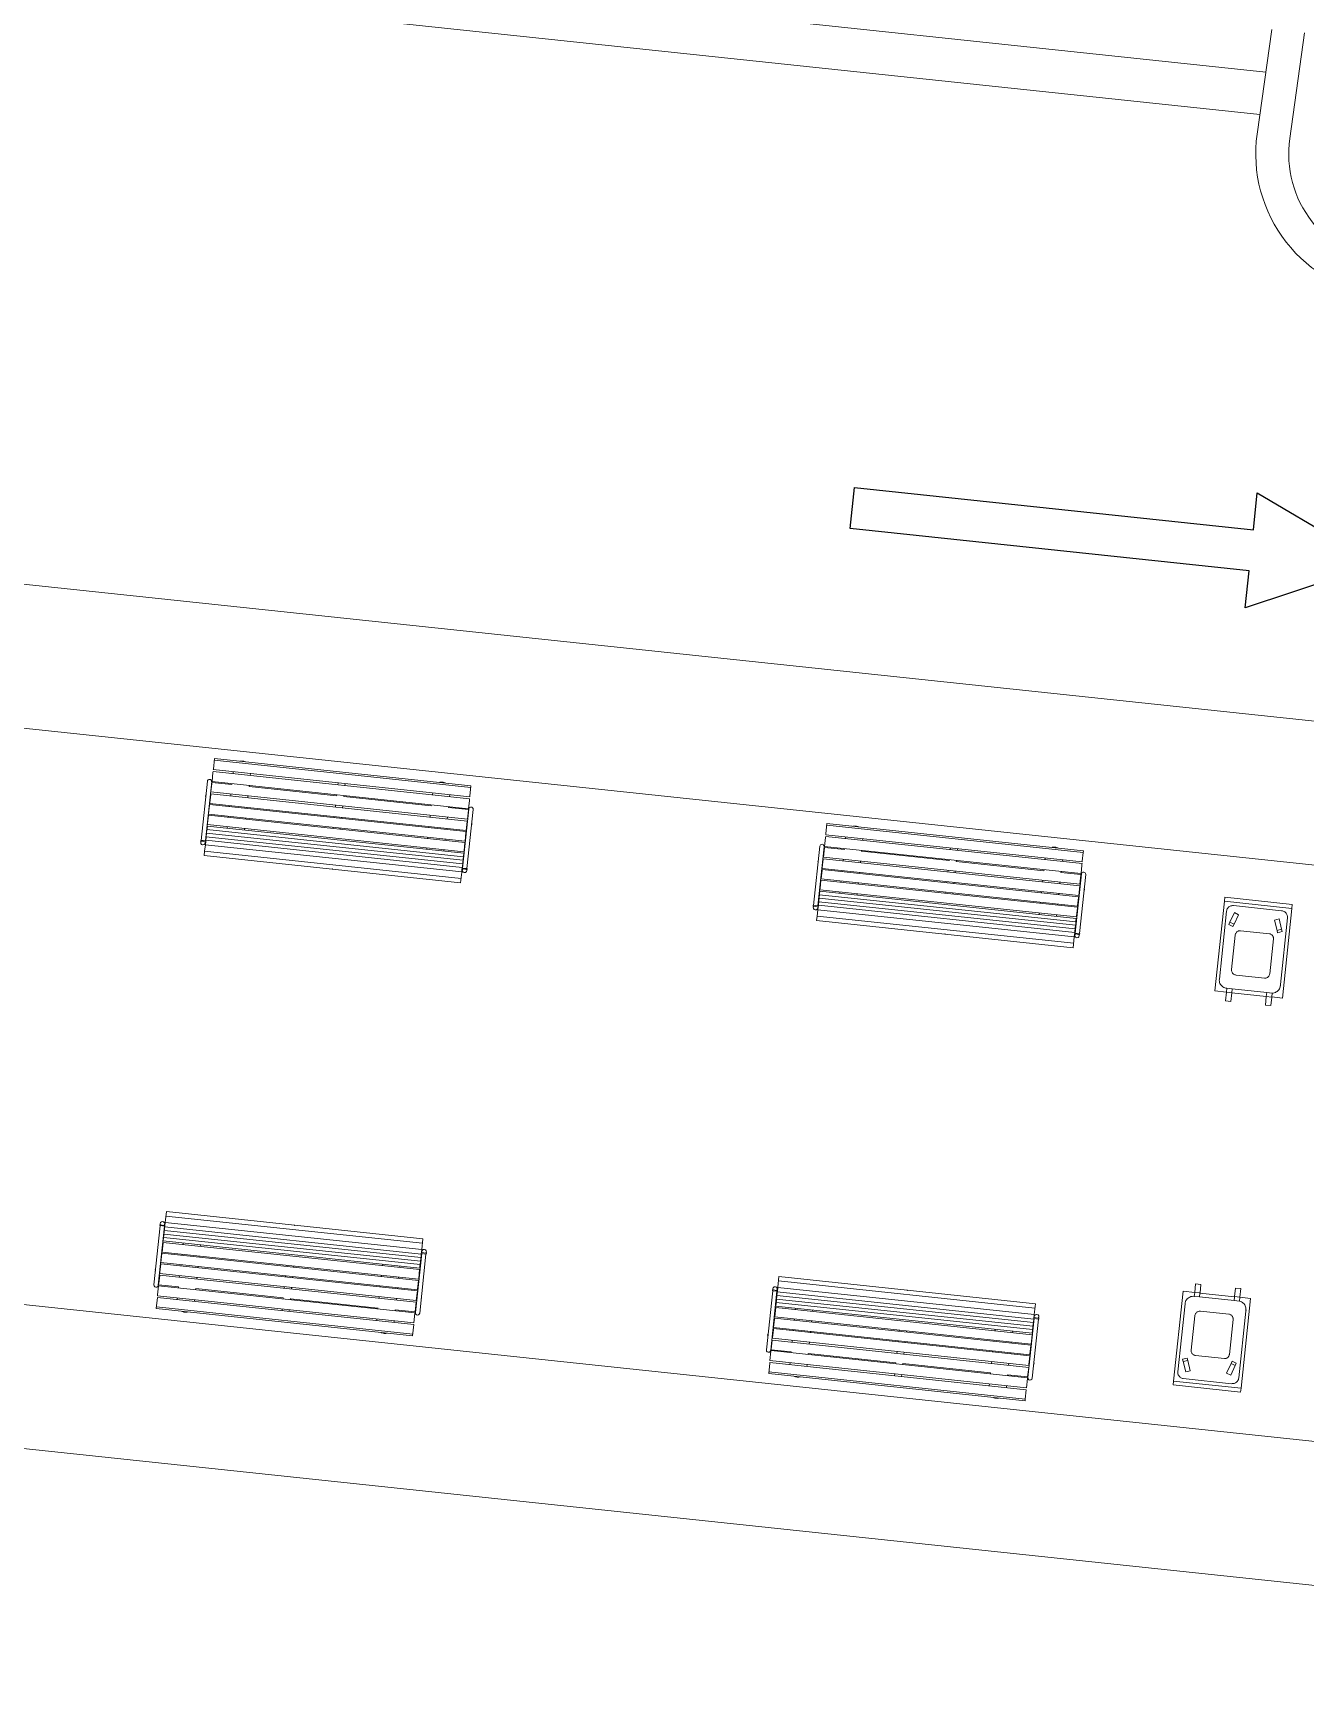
# Model space of a CAD drawing. Header units: metres. Extents: x 750 to 3116, y -341 to 1465.
# Drawn here: x 1615.86 to 1624.74, y 438.96 to 450.43 of the extents above; entities that cross this region are included whole.
import ezdxf

# ---------------------------------------------------------------- set-up
doc = ezdxf.new("R2010")
doc.units = ezdxf.units.M
for name, color, linetype, lineweight in [('Cycle road', 254, 'Continuous', 20), ('Footpath', 32, 'Continuous', 18), ('Levels', 252, 'Continuous', 5), ('street fur', 33, 'Continuous', 15)]:
    doc.layers.add(name, color=color, linetype=linetype, lineweight=lineweight)

# ---------------------------------------------------------------- blocks, each defined once
blk = doc.blocks.new('Dustbin')
at = {"layer": 'street fur'}
for p, q in [((29865500, 12208874), (29865538, 12208874)), ((29865780, 12208874), (29865817, 12208874)), ((29865780, 12208846), (29865817, 12208846)), ((29865817, 12208846), (29865817, 12208873)), ((29865482, 12208396), (29865512, 12208407)), ((29865815, 12208396), (29865846, 12208385)), ((29865425, 12208243), (29865899, 12208243))]:
    blk.add_line(p, q, dxfattribs=at)
for points in [[(29865500, 12208873), (29865500, 12208874), (29865500, 12208934), (29865538, 12208934), (29865538, 12208874), (29865538, 12208873), (29865780, 12208873), (29865780, 12208874), (29865780, 12208934), (29865817, 12208934), (29865817, 12208874), (29865817, 12208873), (29865899, 12208873), (29865899, 12208243), (29865899, 12208216), (29865425, 12208216), (29865425, 12208243), (29865425, 12208873), (29865500, 12208873), (29865500, 12208846), (29865538, 12208846)], [(29865817, 12208846), (29865825, 12208846), (29865833, 12208844), (29865840, 12208842), (29865847, 12208838), (29865853, 12208834), (29865859, 12208829), (29865864, 12208823), (29865869, 12208817), (29865872, 12208810), (29865874, 12208803), (29865876, 12208795), (29865876, 12208787), (29865876, 12208311), (29865876, 12208305), (29865875, 12208299), (29865873, 12208294), (29865871, 12208289), (29865867, 12208284), (29865864, 12208280), (29865859, 12208276), (29865855, 12208273), (29865850, 12208270), (29865844, 12208269), (29865839, 12208268), (29865833, 12208267), (29865495, 12208267), (29865489, 12208268), (29865483, 12208269), (29865477, 12208271), (29865472, 12208273), (29865467, 12208277), (29865462, 12208281), (29865458, 12208285), (29865455, 12208290), (29865452, 12208295), (29865450, 12208301), (29865449, 12208307), (29865449, 12208313), (29865449, 12208781), (29865449, 12208796), (29865449, 12208796), (29865448, 12208788), (29865449, 12208781)], [(29865449, 12208796), (29865450, 12208804), (29865453, 12208811), (29865456, 12208818), (29865461, 12208824), (29865466, 12208830), (29865472, 12208835), (29865478, 12208839), (29865485, 12208843), (29865493, 12208845), (29865500, 12208846)]]:
    blk.add_lwpolyline(points, dxfattribs=at)
for points in [[(29865538, 12208846), (29865538, 12208873), (29865780, 12208873), (29865780, 12208846)], [(29865769, 12208437), (29865765, 12208437), (29865562, 12208437), (29865558, 12208437), (29865554, 12208438), (29865550, 12208439), (29865546, 12208441), (29865543, 12208443), (29865540, 12208446), (29865537, 12208449), (29865535, 12208453), (29865533, 12208456), (29865531, 12208460), (29865531, 12208465), (29865530, 12208469), (29865530, 12208713), (29865531, 12208718), (29865531, 12208722), (29865533, 12208726), (29865535, 12208730), (29865537, 12208734), (29865540, 12208737), (29865543, 12208740), (29865547, 12208743), (29865551, 12208745), (29865555, 12208746), (29865560, 12208747), (29865564, 12208747), (29865763, 12208747), (29865768, 12208747), (29865773, 12208746), (29865777, 12208744), (29865781, 12208742), (29865785, 12208740), (29865789, 12208737), (29865792, 12208733), (29865794, 12208729), (29865796, 12208725), (29865798, 12208721), (29865799, 12208716), (29865799, 12208711), (29865799, 12208471), (29865799, 12208467), (29865798, 12208462), (29865797, 12208458), (29865795, 12208454), (29865792, 12208450), (29865789, 12208447), (29865786, 12208444), (29865782, 12208441), (29865778, 12208439), (29865774, 12208438)], [(29865507, 12208423), (29865476, 12208412), (29865482, 12208396), (29865506, 12208326), (29865537, 12208337), (29865512, 12208407)], [(29865852, 12208401), (29865821, 12208412), (29865815, 12208396), (29865790, 12208327), (29865820, 12208315), (29865846, 12208385)]]:
    blk.add_lwpolyline(points, close=True, dxfattribs=at)
blk = doc.blocks.new('arrow')
for p, q in [((0, 3687), (-403, 2800)), ((403, 2800), (0, 3687)), ((-403, 2800), (-143, 2800)), ((-143, 2800), (-143, 0)), ((143, 0), (143, 2800)), ((143, 2800), (403, 2800)), ((-143, 0), (143, 0))]:
    blk.add_line(p, q)
at = {"linetype": 'Continuous', "lineweight": 9}
for p in [(-5, 3699), (5, 3699)]:
    blk.add_line(p, (0, 3687), dxfattribs=at)

msp = doc.modelspace()

# ---------------------------------------------------------------- linework, layer by layer
at = {"layer": 'Cycle road', "linetype": 'Continuous', "lineweight": 20, "ltscale": 100}
for p, q in [((1624.506, 450.457), (1624.404, 449.726)), ((1624.735, 450.432), (1624.632, 449.695))]:
    msp.add_line(p, q, dxfattribs=at)
at = {"layer": 'Cycle road', "lineweight": 18}
for p, q in [((1604.81, 447.75), (1631.457, 444.922)), ((1604.177, 441.783), (1630.824, 438.956))]:
    msp.add_line(p, q, dxfattribs=at)
at = {"layer": 'Cycle road', "lineweight": 20, "ltscale": 100}
for radius in [1, 0.77]:
    msp.add_arc((1625.394, 449.588), radius, 172.0493, 263.9431, dxfattribs=at)
at = {"layer": 'Footpath'}
for p, q in [((1603.71, 446.861), (1632.346, 443.822)), ((1603.288, 442.883), (1631.924, 439.845))]:
    msp.add_line(p, q, dxfattribs=at)
at = {"layer": 'Levels'}
for p, q in [((1615.928, 451.065), (1624.464, 450.159)), ((1615.886, 450.768), (1624.423, 449.862))]:
    msp.add_line(p, q, dxfattribs=at)
at = {"layer": 'street fur'}
for p, q in [((1617.117, 445.29), (1617.118, 445.294)), ((1617.118, 445.294), (1617.126, 445.368)), ((1618.914, 445.166), (1617.124, 445.356)), ((1618.916, 445.178), (1617.126, 445.368)), ((1617.076, 445.209), (1617.032, 444.796)), ((1617.062, 444.793), (1617.106, 445.206)), ((1617.101, 445.134), (1617.107, 445.192)), ((1617.107, 445.192), (1617.108, 445.198)), ((1617.108, 445.201), (1617.108, 445.198)), ((1617.247, 445.186), (1617.108, 445.201)), ((1617.109, 445.207), (1617.115, 445.27)), ((1617.109, 445.207), (1618.899, 445.017)), ((1617.116, 445.277), (1617.115, 445.27)), ((1618.906, 445.087), (1617.116, 445.277)), ((1617.117, 445.29), (1618.907, 445.1)), ((1617.248, 445.193), (1617.247, 445.186)), ((1617.257, 445.275), (1617.255, 445.262)), ((1617.367, 445.173), (1617.367, 445.18)), ((1617.375, 445.25), (1617.376, 445.262)), ((1617.988, 445.197), (1617.986, 445.185)), ((1618.036, 445.18), (1618.037, 445.192)), ((1618.916, 445.178), (1618.908, 445.104)), ((1617.093, 445.059), (1617.099, 445.113)), ((1617.096, 445.084), (1617.093, 445.084)), ((1617.096, 445.119), (1617.099, 445.118)), ((1617.1, 445.121), (1617.099, 445.119)), ((1617.099, 445.113), (1617.099, 445.119)), ((1618.89, 444.931), (1617.1, 445.121)), ((1617.101, 445.134), (1618.891, 444.944)), ((1617.24, 445.119), (1617.239, 445.107)), ((1617.358, 445.094), (1617.359, 445.106)), ((1617.978, 445.108), (1617.367, 445.173)), ((1617.979, 445.115), (1617.978, 445.108)), ((1618.028, 445.103), (1618.029, 445.11)), ((1618.639, 445.038), (1618.028, 445.103)), ((1618.649, 445.127), (1618.648, 445.115)), ((1618.767, 445.102), (1618.768, 445.114)), ((1618.905, 445.074), (1618.899, 445.017)), ((1618.906, 445.087), (1618.905, 445.08)), ((1618.905, 445.08), (1618.905, 445.074)), ((1618.908, 445.104), (1618.907, 445.1)), ((1617.078, 444.914), (1617.084, 444.972)), ((1618.874, 444.782), (1617.084, 444.972)), ((1617.085, 444.982), (1617.091, 445.042)), ((1617.085, 444.982), (1617.085, 444.98)), ((1618.875, 444.79), (1617.085, 444.98)), ((1617.091, 445.042), (1617.092, 445.047)), ((1618.882, 444.857), (1617.092, 445.047)), ((1617.093, 445.054), (1617.093, 445.059)), ((1617.093, 445.054), (1618.882, 444.864)), ((1617.224, 444.965), (1617.223, 444.958)), ((1617.232, 445.04), (1617.231, 445.032)), ((1617.342, 444.945), (1617.343, 444.953)), ((1617.35, 445.019), (1617.351, 445.027)), ((1617.963, 444.962), (1617.962, 444.954)), ((1617.971, 445.041), (1617.97, 445.029)), ((1618.012, 444.949), (1618.012, 444.957)), ((1618.019, 445.024), (1618.021, 445.036)), ((1618.632, 444.971), (1618.631, 444.959)), ((1618.64, 445.045), (1618.639, 445.038)), ((1618.75, 444.946), (1618.752, 444.958)), ((1618.759, 445.025), (1618.759, 445.032)), ((1618.898, 445.011), (1618.759, 445.025)), ((1618.902, 445.015), (1618.858, 444.603)), ((1618.888, 444.6), (1618.931, 445.012)), ((1618.898, 445.008), (1618.891, 444.944)), ((1618.898, 445.011), (1618.898, 445.008)), ((1617.071, 444.847), (1617.062, 444.766)), ((1617.071, 444.854), (1617.074, 444.878)), ((1617.071, 444.847), (1617.071, 444.854)), ((1618.86, 444.657), (1617.071, 444.847)), ((1618.863, 444.681), (1617.073, 444.871)), ((1617.074, 444.878), (1617.076, 444.896)), ((1618.866, 444.706), (1617.076, 444.896)), ((1617.077, 444.908), (1617.078, 444.914)), ((1617.077, 444.908), (1617.077, 444.906)), ((1618.867, 444.716), (1617.077, 444.906)), ((1617.215, 444.881), (1617.216, 444.891)), ((1617.335, 444.878), (1617.334, 444.868)), ((1617.955, 444.888), (1617.954, 444.88)), ((1618.004, 444.875), (1618.004, 444.883)), ((1618.624, 444.892), (1618.623, 444.884)), ((1618.742, 444.872), (1618.743, 444.879)), ((1618.881, 444.852), (1618.875, 444.79)), ((1618.882, 444.857), (1618.881, 444.852)), ((1618.889, 444.929), (1618.882, 444.864)), ((1618.889, 444.894), (1618.886, 444.894)), ((1618.89, 444.931), (1618.889, 444.929)), ((1618.889, 444.929), (1618.892, 444.928)), ((1621.393, 444.841), (1621.401, 444.914)), ((1621.393, 444.836), (1621.393, 444.841)), ((1621.393, 444.836), (1623.183, 444.646)), ((1623.19, 444.712), (1621.4, 444.902)), ((1623.191, 444.724), (1621.401, 444.914)), ((1617.029, 444.79), (1617.03, 444.796)), ((1617.029, 444.79), (1617.046, 444.789)), ((1617.047, 444.795), (1617.03, 444.796)), ((1617.045, 444.765), (1617.043, 444.765)), ((1617.046, 444.789), (1617.064, 444.787)), ((1617.047, 444.795), (1617.065, 444.793)), ((1617.054, 444.691), (1617.057, 444.721)), ((1617.057, 444.721), (1617.062, 444.765)), ((1617.057, 444.721), (1618.847, 444.531)), ((1618.852, 444.576), (1617.062, 444.766)), ((1617.062, 444.765), (1617.062, 444.766)), ((1618.855, 444.607), (1617.065, 444.797)), ((1618.858, 444.632), (1617.068, 444.822)), ((1618.607, 444.733), (1618.608, 444.743)), ((1618.616, 444.818), (1618.615, 444.81)), ((1618.727, 444.731), (1618.726, 444.72)), ((1618.735, 444.797), (1618.735, 444.805)), ((1618.868, 444.724), (1618.867, 444.718)), ((1618.867, 444.718), (1618.867, 444.716)), ((1618.868, 444.724), (1618.874, 444.782)), ((1621.351, 444.755), (1621.307, 444.342)), ((1621.337, 444.339), (1621.381, 444.752)), ((1621.376, 444.68), (1621.383, 444.744)), ((1621.383, 444.747), (1621.383, 444.744)), ((1621.523, 444.732), (1621.383, 444.747)), ((1621.384, 444.754), (1621.391, 444.817)), ((1621.384, 444.754), (1623.174, 444.564)), ((1621.392, 444.824), (1621.391, 444.817)), ((1623.182, 444.634), (1621.392, 444.824)), ((1621.523, 444.739), (1621.523, 444.732)), ((1621.532, 444.821), (1621.531, 444.809)), ((1621.642, 444.719), (1621.643, 444.726)), ((1622.254, 444.655), (1621.642, 444.72)), ((1621.65, 444.796), (1621.651, 444.809)), ((1622.263, 444.744), (1622.262, 444.731)), ((1622.311, 444.726), (1622.313, 444.738)), ((1623.191, 444.724), (1623.19, 444.712)), ((1617.054, 444.691), (1618.844, 444.501)), ((1618.853, 444.59), (1618.855, 444.607)), ((1618.856, 444.614), (1618.855, 444.607)), ((1618.873, 444.601), (1618.855, 444.603)), ((1618.856, 444.614), (1618.861, 444.664)), ((1618.861, 444.664), (1618.864, 444.688)), ((1618.864, 444.688), (1618.866, 444.706)), ((1621.368, 444.605), (1621.375, 444.665)), ((1621.371, 444.63), (1621.368, 444.63)), ((1621.368, 444.601), (1621.368, 444.605)), ((1621.372, 444.665), (1621.375, 444.665)), ((1621.375, 444.668), (1621.375, 444.665)), ((1623.165, 444.478), (1621.375, 444.668)), ((1621.376, 444.68), (1623.166, 444.49)), ((1621.516, 444.665), (1621.514, 444.653)), ((1621.634, 444.64), (1621.635, 444.653)), ((1622.254, 444.661), (1622.254, 444.654)), ((1622.303, 444.649), (1622.304, 444.656)), ((1622.915, 444.584), (1622.303, 444.649)), ((1622.924, 444.673), (1622.923, 444.661)), ((1623.042, 444.648), (1623.044, 444.661)), ((1623.175, 444.567), (1623.18, 444.62)), ((1623.181, 444.627), (1623.18, 444.62)), ((1623.182, 444.634), (1623.181, 444.627)), ((1623.19, 444.712), (1623.183, 444.651)), ((1623.183, 444.651), (1623.183, 444.646)), ((1618.852, 444.575), (1618.844, 444.501)), ((1618.853, 444.59), (1618.852, 444.576)), ((1618.852, 444.576), (1618.852, 444.575)), ((1618.889, 444.593), (1618.854, 444.597)), ((1618.87, 444.571), (1618.869, 444.571)), ((1618.873, 444.601), (1618.89, 444.599)), ((1618.889, 444.593), (1618.89, 444.599)), ((1621.353, 444.46), (1621.359, 444.519)), ((1623.149, 444.329), (1621.359, 444.519)), ((1621.367, 444.588), (1621.36, 444.527)), ((1623.15, 444.337), (1621.36, 444.527)), ((1623.157, 444.403), (1621.367, 444.593)), ((1621.367, 444.588), (1621.367, 444.593)), ((1621.368, 444.601), (1623.158, 444.411)), ((1621.499, 444.512), (1621.498, 444.504)), ((1621.507, 444.586), (1621.506, 444.578)), ((1621.618, 444.491), (1621.619, 444.499)), ((1621.626, 444.566), (1621.627, 444.573)), ((1622.238, 444.508), (1622.237, 444.501)), ((1622.247, 444.588), (1622.245, 444.575)), ((1622.287, 444.495), (1622.288, 444.503)), ((1622.295, 444.57), (1622.296, 444.582)), ((1622.908, 444.517), (1622.906, 444.505)), ((1622.916, 444.591), (1622.915, 444.584)), ((1623.026, 444.493), (1623.027, 444.505)), ((1623.034, 444.572), (1623.035, 444.578)), ((1623.173, 444.557), (1623.034, 444.572)), ((1623.177, 444.562), (1623.133, 444.149)), ((1623.163, 444.146), (1623.207, 444.559)), ((1623.173, 444.554), (1623.166, 444.49)), ((1623.173, 444.557), (1623.173, 444.554)), ((1623.175, 444.567), (1623.174, 444.564)), ((1621.343, 444.368), (1621.344, 444.376)), ((1621.344, 444.376), (1621.346, 444.393)), ((1621.346, 444.393), (1621.347, 444.4)), ((1623.136, 444.204), (1621.346, 444.393)), ((1621.347, 444.4), (1621.349, 444.417)), ((1621.349, 444.424), (1621.351, 444.442)), ((1621.349, 444.417), (1621.349, 444.424)), ((1623.138, 444.227), (1621.349, 444.417)), ((1623.141, 444.252), (1621.351, 444.442)), ((1621.352, 444.454), (1621.353, 444.46)), ((1621.352, 444.454), (1621.352, 444.452)), ((1623.142, 444.262), (1621.352, 444.452)), ((1621.49, 444.427), (1621.491, 444.437)), ((1621.611, 444.425), (1621.61, 444.414)), ((1622.23, 444.434), (1622.229, 444.426)), ((1622.279, 444.421), (1622.28, 444.429)), ((1622.899, 444.438), (1622.899, 444.431)), ((1623.018, 444.418), (1623.019, 444.426)), ((1623.157, 444.398), (1623.15, 444.339)), ((1623.157, 444.403), (1623.157, 444.398)), ((1623.165, 444.478), (1623.158, 444.411)), ((1623.164, 444.44), (1623.161, 444.44)), ((1623.165, 444.475), (1623.168, 444.475)), ((1621.322, 444.341), (1621.305, 444.343)), ((1621.305, 444.337), (1621.305, 444.343)), ((1621.305, 444.337), (1621.322, 444.335)), ((1621.32, 444.311), (1621.318, 444.311)), ((1621.322, 444.341), (1621.34, 444.339)), ((1621.322, 444.335), (1621.34, 444.333)), ((1621.329, 444.237), (1621.333, 444.268)), ((1621.333, 444.268), (1621.337, 444.312)), ((1621.333, 444.268), (1623.123, 444.078)), ((1621.338, 444.317), (1621.337, 444.312)), ((1623.127, 444.122), (1621.337, 444.312)), ((1621.337, 444.312), (1621.337, 444.312)), ((1621.338, 444.317), (1621.339, 444.326)), ((1621.339, 444.326), (1621.341, 444.343)), ((1621.341, 444.351), (1621.343, 444.368)), ((1621.341, 444.343), (1621.341, 444.351)), ((1623.131, 444.154), (1621.341, 444.343)), ((1623.133, 444.178), (1621.343, 444.368)), ((1622.883, 444.279), (1622.884, 444.29)), ((1622.892, 444.364), (1622.891, 444.356)), ((1623.003, 444.277), (1623.002, 444.267)), ((1623.01, 444.344), (1623.011, 444.351)), ((1623.143, 444.27), (1623.142, 444.264)), ((1623.142, 444.264), (1623.142, 444.262)), ((1623.143, 444.27), (1623.149, 444.324)), ((1623.149, 444.329), (1623.149, 444.324)), ((1623.15, 444.339), (1623.15, 444.337)), ((1621.329, 444.237), (1623.119, 444.047)), ((1623.131, 444.154), (1623.127, 444.122)), ((1623.165, 444.146), (1623.13, 444.149)), ((1623.131, 444.161), (1623.136, 444.204)), ((1623.131, 444.161), (1623.131, 444.154)), ((1623.137, 444.21), (1623.136, 444.204)), ((1623.137, 444.21), (1623.138, 444.227)), ((1623.139, 444.235), (1623.138, 444.227)), ((1623.139, 444.235), (1623.141, 444.252)), ((1623.164, 444.14), (1623.165, 444.146)), ((1623.127, 444.122), (1623.119, 444.047)), ((1623.127, 444.122), (1623.127, 444.122)), ((1623.147, 444.142), (1623.13, 444.143)), ((1623.146, 444.118), (1623.144, 444.118)), ((1623.164, 444.14), (1623.147, 444.142)), ((1616.79, 442.205), (1616.782, 442.13)), ((1616.79, 442.205), (1618.58, 442.015)), ((1616.747, 442.106), (1616.703, 441.694)), ((1616.733, 441.691), (1616.776, 442.103)), ((1616.745, 442.113), (1616.78, 442.109)), ((1616.745, 442.113), (1616.745, 442.107)), ((1616.779, 442.103), (1616.745, 442.107)), ((1616.765, 442.135), (1616.764, 442.135)), ((1616.782, 442.13), (1616.768, 442)), ((1618.569, 441.909), (1616.779, 442.098)), ((1618.572, 441.94), (1616.782, 442.13)), ((1616.782, 442.13), (1616.782, 442.13)), ((1616.787, 442.174), (1618.577, 441.984)), ((1616.767, 441.988), (1616.76, 441.923)), ((1616.767, 441.988), (1616.767, 441.99)), ((1618.557, 441.8), (1616.767, 441.99)), ((1618.558, 441.81), (1616.768, 442)), ((1618.561, 441.835), (1616.771, 442.025)), ((1618.564, 441.859), (1616.774, 442.048)), ((1618.566, 441.884), (1616.776, 442.074)), ((1616.908, 441.985), (1616.907, 441.975)), ((1617.026, 441.962), (1617.027, 441.973)), ((1618.572, 441.94), (1618.58, 442.015)), ((1616.759, 441.913), (1616.752, 441.849)), ((1618.542, 441.659), (1616.752, 441.849)), ((1616.759, 441.913), (1616.759, 441.915)), ((1618.549, 441.725), (1616.759, 441.915)), ((1618.55, 441.733), (1616.76, 441.923)), ((1616.899, 441.901), (1616.899, 441.908)), ((1617.019, 441.896), (1617.018, 441.888)), ((1618.572, 441.912), (1618.528, 441.5)), ((1618.558, 441.496), (1618.602, 441.909)), ((1618.564, 441.859), (1618.561, 441.835)), ((1618.565, 441.876), (1618.564, 441.859)), ((1618.565, 441.876), (1618.568, 441.901)), ((1618.568, 441.901), (1618.569, 441.909)), ((1618.572, 441.94), (1618.569, 441.909)), ((1618.604, 441.909), (1618.569, 441.913)), ((1618.605, 441.915), (1618.57, 441.919)), ((1618.572, 441.94), (1618.572, 441.94)), ((1618.591, 441.941), (1618.589, 441.941)), ((1618.605, 441.915), (1618.604, 441.909)), ((1616.743, 441.762), (1616.737, 441.703)), ((1616.742, 441.778), (1616.745, 441.777)), ((1616.743, 441.762), (1618.533, 441.572)), ((1616.744, 441.774), (1616.745, 441.777)), ((1618.534, 441.584), (1616.744, 441.774)), ((1616.752, 441.841), (1616.745, 441.783)), ((1616.748, 441.812), (1616.745, 441.812)), ((1616.745, 441.783), (1616.745, 441.777)), ((1616.752, 441.841), (1618.542, 441.651)), ((1616.882, 441.747), (1616.884, 441.759)), ((1616.891, 441.826), (1616.892, 441.834)), ((1617.003, 441.747), (1617.002, 441.735)), ((1617.011, 441.821), (1617.01, 441.814)), ((1617.622, 441.749), (1617.622, 441.756)), ((1617.63, 441.823), (1617.63, 441.831)), ((1617.672, 441.751), (1617.671, 441.744)), ((1617.68, 441.826), (1617.679, 441.818)), ((1618.291, 441.753), (1618.292, 441.761)), ((1618.3, 441.838), (1618.299, 441.827)), ((1618.411, 441.748), (1618.41, 441.74)), ((1618.418, 441.815), (1618.419, 441.825)), ((1618.55, 441.733), (1618.551, 441.738)), ((1618.557, 441.8), (1618.551, 441.738)), ((1618.56, 441.827), (1618.558, 441.81)), ((1618.56, 441.827), (1618.561, 441.835)), ((1621.066, 441.751), (1621.058, 441.677)), ((1621.066, 441.751), (1622.856, 441.561)), ((1616.728, 441.618), (1616.729, 441.625)), ((1616.735, 441.688), (1616.729, 441.625)), ((1616.735, 441.688), (1618.525, 441.498)), ((1616.737, 441.703), (1616.736, 441.698)), ((1616.736, 441.695), (1616.736, 441.698)), ((1616.875, 441.68), (1616.736, 441.695)), ((1616.875, 441.673), (1616.875, 441.68)), ((1616.995, 441.668), (1616.994, 441.661)), ((1617.606, 441.603), (1616.995, 441.668)), ((1617.613, 441.67), (1617.615, 441.682)), ((1617.664, 441.677), (1617.663, 441.664)), ((1618.283, 441.679), (1618.284, 441.686)), ((1618.403, 441.674), (1618.402, 441.666)), ((1618.534, 441.584), (1618.542, 441.651)), ((1618.541, 441.621), (1618.538, 441.622)), ((1618.542, 441.659), (1618.543, 441.664)), ((1618.549, 441.723), (1618.543, 441.664)), ((1618.549, 441.723), (1618.549, 441.725)), ((1621.022, 441.653), (1620.978, 441.24)), ((1621.008, 441.237), (1621.052, 441.65)), ((1621.021, 441.659), (1621.02, 441.653)), ((1621.055, 441.649), (1621.02, 441.653)), ((1621.021, 441.659), (1621.055, 441.655)), ((1621.041, 441.681), (1621.039, 441.681)), ((1621.052, 441.62), (1621.051, 441.612)), ((1621.057, 441.671), (1621.052, 441.62)), ((1622.842, 441.43), (1621.052, 441.62)), ((1622.844, 441.455), (1621.054, 441.645)), ((1621.057, 441.671), (1621.058, 441.676)), ((1621.058, 441.677), (1621.058, 441.676)), ((1622.848, 441.486), (1621.058, 441.676)), ((1621.062, 441.721), (1622.852, 441.531)), ((1616.727, 441.606), (1616.718, 441.528)), ((1618.508, 441.338), (1616.718, 441.528)), ((1618.51, 441.35), (1616.72, 441.54)), ((1616.727, 441.606), (1618.517, 441.416)), ((1618.518, 441.428), (1616.728, 441.618)), ((1616.866, 441.591), (1616.867, 441.604)), ((1616.986, 441.591), (1616.985, 441.579)), ((1617.597, 441.514), (1617.598, 441.526)), ((1617.605, 441.596), (1617.606, 441.603)), ((1617.648, 441.521), (1617.646, 441.508)), ((1617.656, 441.598), (1617.655, 441.591)), ((1618.267, 441.532), (1617.656, 441.597)), ((1618.267, 441.526), (1618.267, 441.533)), ((1618.275, 441.599), (1618.276, 441.612)), ((1618.387, 441.52), (1618.386, 441.513)), ((1618.526, 441.505), (1618.387, 441.52)), ((1618.395, 441.599), (1618.394, 441.587)), ((1618.526, 441.508), (1618.533, 441.572)), ((1618.526, 441.505), (1618.526, 441.508)), ((1618.535, 441.587), (1618.538, 441.587)), ((1621.043, 441.536), (1621.036, 441.47)), ((1622.833, 441.346), (1621.043, 441.536)), ((1621.048, 441.588), (1621.044, 441.546)), ((1622.834, 441.356), (1621.044, 441.546)), ((1622.836, 441.381), (1621.046, 441.571)), ((1621.049, 441.595), (1621.048, 441.588)), ((1621.051, 441.612), (1621.049, 441.595)), ((1622.839, 441.405), (1621.049, 441.595)), ((1621.183, 441.532), (1621.182, 441.521)), ((1621.301, 441.509), (1621.302, 441.519)), ((1622.848, 441.487), (1622.856, 441.561)), ((1618.258, 441.443), (1618.259, 441.456)), ((1618.379, 441.443), (1618.377, 441.431)), ((1618.508, 441.338), (1618.517, 441.416)), ((1618.518, 441.428), (1618.525, 441.495)), ((1618.525, 441.495), (1618.525, 441.498)), ((1621.034, 441.454), (1621.028, 441.395)), ((1622.818, 441.205), (1621.028, 441.395)), ((1621.035, 441.46), (1621.034, 441.454)), ((1621.035, 441.46), (1621.035, 441.462)), ((1622.825, 441.272), (1621.035, 441.462)), ((1622.826, 441.28), (1621.036, 441.47)), ((1621.174, 441.447), (1621.175, 441.455)), ((1621.294, 441.442), (1621.293, 441.434)), ((1622.848, 441.459), (1622.804, 441.046)), ((1622.834, 441.043), (1622.878, 441.455)), ((1622.841, 441.422), (1622.834, 441.356)), ((1622.841, 441.422), (1622.842, 441.43)), ((1622.848, 441.486), (1622.842, 441.43)), ((1622.88, 441.461), (1622.845, 441.465)), ((1622.88, 441.455), (1622.845, 441.459)), ((1622.848, 441.486), (1622.848, 441.487)), ((1622.867, 441.487), (1622.865, 441.487)), ((1622.88, 441.461), (1622.88, 441.455)), ((1621.019, 441.308), (1621.012, 441.244)), ((1621.017, 441.324), (1621.02, 441.324)), ((1621.019, 441.308), (1622.809, 441.118)), ((1621.027, 441.383), (1621.02, 441.323)), ((1621.02, 441.321), (1621.02, 441.323)), ((1622.81, 441.131), (1621.02, 441.321)), ((1621.024, 441.358), (1621.021, 441.359)), ((1621.027, 441.388), (1622.817, 441.198)), ((1621.027, 441.388), (1621.027, 441.383)), ((1621.158, 441.294), (1621.159, 441.306)), ((1621.166, 441.373), (1621.167, 441.38)), ((1621.278, 441.293), (1621.277, 441.281)), ((1621.286, 441.368), (1621.286, 441.36)), ((1621.897, 441.295), (1621.898, 441.303)), ((1621.905, 441.369), (1621.906, 441.377)), ((1621.948, 441.298), (1621.947, 441.29)), ((1621.956, 441.372), (1621.955, 441.364)), ((1622.566, 441.299), (1622.567, 441.307)), ((1622.575, 441.384), (1622.574, 441.374)), ((1622.686, 441.294), (1622.686, 441.286)), ((1622.694, 441.361), (1622.695, 441.371)), ((1622.826, 441.28), (1622.833, 441.346)), ((1621.003, 441.165), (1621.01, 441.231)), ((1622.793, 440.975), (1621.003, 441.165)), ((1621.011, 441.235), (1621.01, 441.231)), ((1621.011, 441.235), (1622.801, 441.045)), ((1621.012, 441.241), (1621.012, 441.244)), ((1621.151, 441.227), (1621.012, 441.241)), ((1621.15, 441.22), (1621.151, 441.227)), ((1621.27, 441.214), (1621.269, 441.207)), ((1621.882, 441.149), (1621.27, 441.214)), ((1621.889, 441.216), (1621.89, 441.228)), ((1621.94, 441.223), (1621.938, 441.211)), ((1622.558, 441.225), (1622.559, 441.233)), ((1622.679, 441.22), (1622.678, 441.212)), ((1622.817, 441.198), (1622.811, 441.139)), ((1622.817, 441.168), (1622.814, 441.168)), ((1622.825, 441.27), (1622.818, 441.21)), ((1622.818, 441.205), (1622.818, 441.21)), ((1622.825, 441.27), (1622.825, 441.272)), ((1621.002, 441.147), (1620.994, 441.074)), ((1622.784, 440.884), (1620.994, 441.074)), ((1622.785, 440.896), (1620.995, 441.086)), ((1621.002, 441.152), (1622.792, 440.962)), ((1621.002, 441.152), (1621.002, 441.147)), ((1621.141, 441.138), (1621.143, 441.15)), ((1621.262, 441.137), (1621.261, 441.125)), ((1621.872, 441.06), (1621.874, 441.072)), ((1621.881, 441.142), (1621.882, 441.149)), ((1621.923, 441.067), (1621.922, 441.055)), ((1621.931, 441.144), (1621.931, 441.137)), ((1622.543, 441.079), (1621.931, 441.144)), ((1622.542, 441.072), (1622.543, 441.079)), ((1622.55, 441.146), (1622.551, 441.158)), ((1622.662, 441.066), (1622.662, 441.059)), ((1622.801, 441.051), (1622.662, 441.066)), ((1622.671, 441.145), (1622.669, 441.133)), ((1622.801, 441.051), (1622.809, 441.118)), ((1622.81, 441.133), (1622.811, 441.139)), ((1622.81, 441.131), (1622.81, 441.133)), ((1622.81, 441.133), (1622.813, 441.133)), ((1622.533, 440.99), (1622.535, 441.002)), ((1622.654, 440.989), (1622.653, 440.977)), ((1622.785, 440.896), (1622.792, 440.962)), ((1622.793, 440.975), (1622.8, 441.041)), ((1622.8, 441.041), (1622.801, 441.045)), ((1622.784, 440.884), (1622.785, 440.896))]:
    msp.add_line(p, q, dxfattribs=at)
for points in [[(1617.306, 445.349), (1617.308, 445.349), (1617.313, 445.35), (1617.319, 445.35), (1617.325, 445.35)], [(1617.325, 445.35), (1617.331, 445.349), (1617.336, 445.347), (1617.342, 445.345), (1617.343, 445.345)], [(1618.698, 445.201), (1618.7, 445.202), (1618.706, 445.203), (1618.711, 445.203), (1618.717, 445.202)], [(1618.717, 445.202), (1618.723, 445.202), (1618.729, 445.2), (1618.734, 445.198), (1618.736, 445.197)], [(1621.582, 444.895), (1621.583, 444.895), (1621.589, 444.896), (1621.595, 444.896), (1621.6, 444.896)], [(1621.6, 444.896), (1621.606, 444.895), (1621.612, 444.894), (1621.617, 444.892), (1621.618, 444.891)], [(1622.973, 444.748), (1622.975, 444.748), (1622.981, 444.749), (1622.987, 444.749), (1622.993, 444.749)], [(1622.993, 444.749), (1622.998, 444.748), (1623.004, 444.746), (1623.01, 444.744), (1623.012, 444.744)], [(1616.899, 441.508), (1616.9, 441.508), (1616.906, 441.506), (1616.911, 441.504), (1616.917, 441.504)], [(1616.917, 441.504), (1616.923, 441.503), (1616.928, 441.503), (1616.934, 441.504), (1616.935, 441.504)], [(1618.29, 441.361), (1618.292, 441.36), (1618.298, 441.358), (1618.303, 441.356), (1618.309, 441.355)], [(1618.309, 441.355), (1618.315, 441.355), (1618.321, 441.355), (1618.327, 441.356), (1618.329, 441.357)], [(1621.174, 441.055), (1621.175, 441.054), (1621.181, 441.052), (1621.187, 441.051), (1621.192, 441.05)], [(1621.192, 441.05), (1621.198, 441.05), (1621.204, 441.05), (1621.21, 441.051), (1621.211, 441.051)], [(1622.566, 440.907), (1622.568, 440.906), (1622.573, 440.904), (1622.579, 440.903), (1622.584, 440.902)], [(1622.584, 440.902), (1622.59, 440.901), (1622.596, 440.902), (1622.602, 440.903), (1622.604, 440.903)]]:
    msp.add_lwpolyline(points, dxfattribs=at)
for centre, start, end in [((1617.091, 445.207), 353.9431, 173.9431), ((1618.916, 445.014), 353.9431, 173.9431), ((1617.044, 444.78), 136.9625, 263.9431), ((1617.046, 444.78), 263.9431, 30.9238), ((1621.366, 444.754), 353.9431, 173.9431), ((1618.87, 444.586), 136.9625, 263.9431), ((1618.872, 444.586), 263.9431, 30.9238), ((1623.192, 444.56), 353.9431, 173.9431), ((1621.32, 444.326), 136.9625, 263.9431), ((1621.322, 444.326), 263.9431, 30.9238), ((1623.146, 444.133), 136.9625, 263.9431), ((1623.147, 444.132), 263.9431, 30.9238), ((1616.762, 442.12), 83.9431, 210.9238), ((1616.764, 442.12), 316.9625, 83.9431), ((1618.588, 441.926), 83.9431, 210.9238), ((1618.59, 441.926), 316.9625, 83.9431), ((1616.718, 441.692), 173.9431, 353.9431), ((1621.038, 441.666), 83.9431, 210.9238), ((1621.039, 441.666), 316.9625, 83.9431), ((1618.543, 441.498), 173.9431, 353.9431), ((1622.863, 441.472), 83.9431, 210.9238), ((1622.865, 441.472), 316.9625, 83.9431), ((1620.993, 441.238), 173.9431, 353.9431), ((1622.819, 441.044), 173.9431, 353.9431)]:
    msp.add_arc(centre, 0.015, start, end, dxfattribs=at)
at = {"layer": 'street fur', "extrusion": (0, 0, -1)}
for centre, start, end in [((-1617.08, 445.103), 335.0542, 37.0596), ((-1618.905, 444.909), 155.0542, 217.0596), ((-1621.355, 444.649), 335.0542, 37.0596), ((-1623.181, 444.456), 155.0542, 217.0596), ((-1616.729, 441.797), 335.0542, 37.0596), ((-1618.554, 441.602), 155.0542, 217.0596), ((-1621.004, 441.343), 335.0542, 37.0596), ((-1622.83, 441.149), 155.0542, 217.0596)]:
    msp.add_arc(centre, 0.0175, start, end, dxfattribs=at)
at = {"layer": 'street fur'}
for p in [(1617.949, 444.596), (1622.224, 444.142), (1617.685, 442.11), (1621.961, 441.656)]:
    msp.add_point(p, dxfattribs=at)

# ---------------------------------------------------------------- block references
at = {"lineweight": 15, "xscale": -0.000999999999999998, "yscale": 0.0009999999999999983, "zscale": 0.0009999999999999983, "rotation": 263.9431083280588}
msp.add_blockref('arrow', (1621.578, 447.116), dxfattribs=at)
at = {"layer": 'street fur', "yscale": 0.001, "zscale": 0.001}
for p, xscale, rotation in [((32611.515, 9433.136), 0.001, 173.9431085590496), ((30034.832, -14850.397), -0.001, 353.9431084130994)]:
    msp.add_blockref('Dustbin', p, dxfattribs=dict(at, xscale=xscale, rotation=rotation))

doc.saveas('drawing.dxf')
